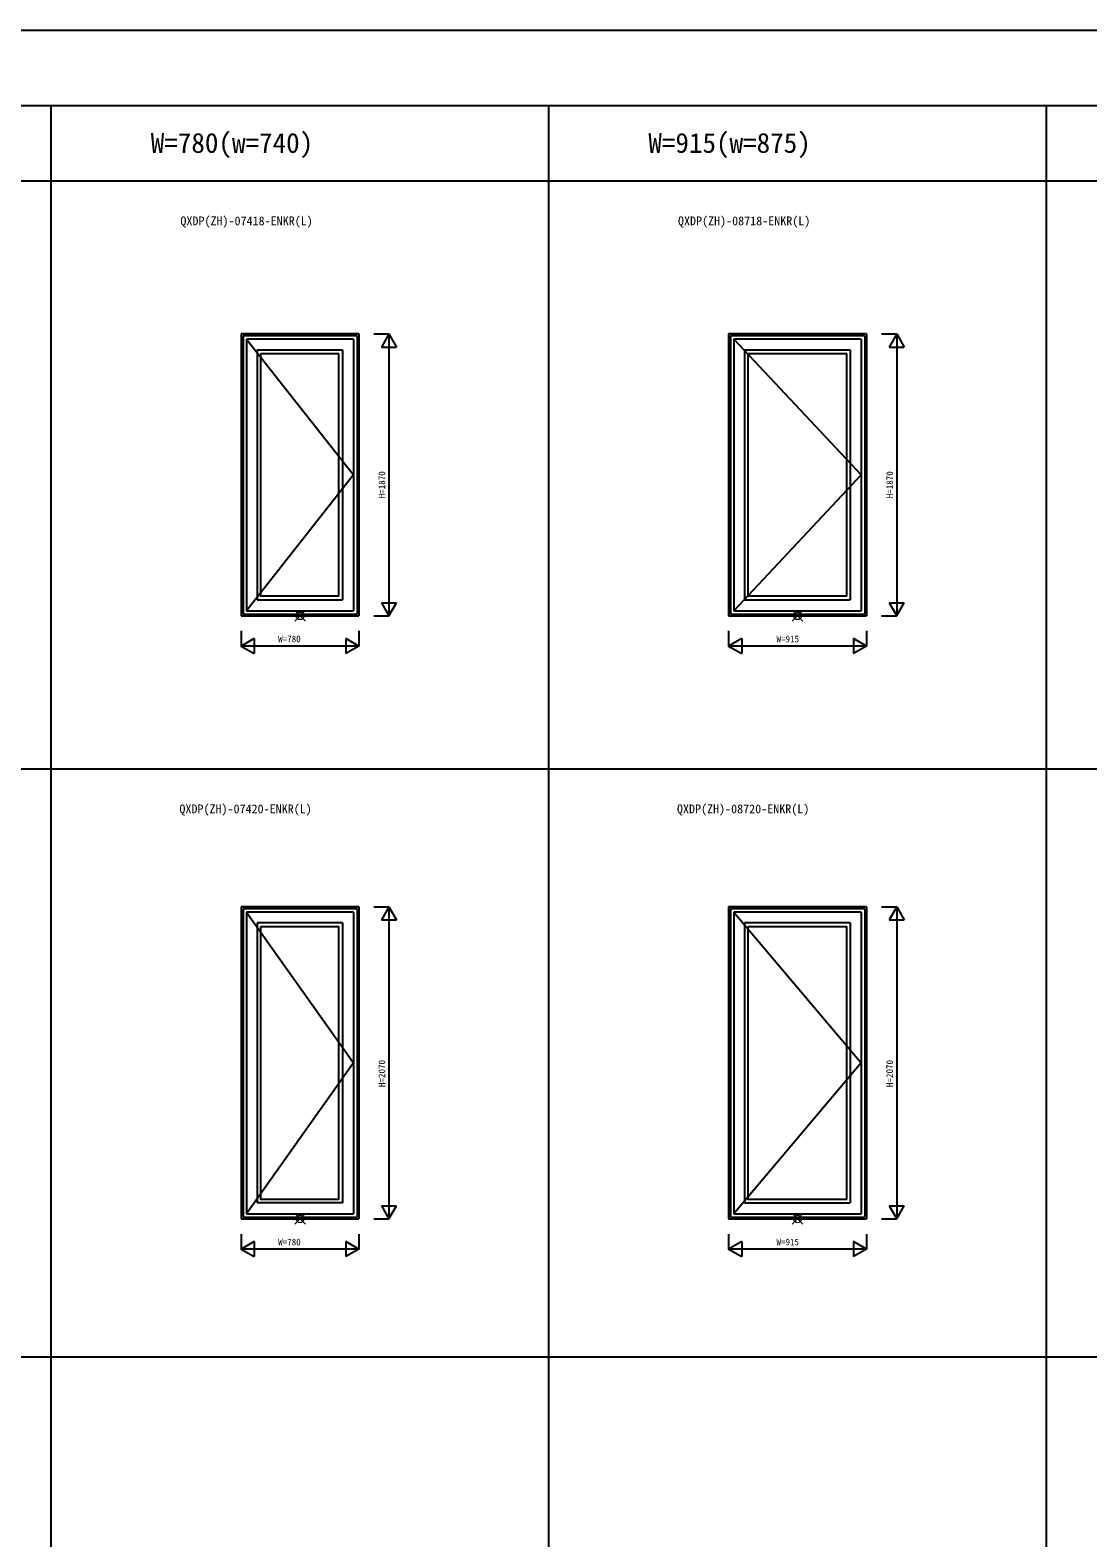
# Model space of a CAD drawing. Units: millimetres, scale not verified. Extents: x -13750 to 13750, y -10000 to 10000.
# Drawn here: x -6790 to 225, y 0 to 10000 of the extents above; entities that cross this region are included whole.
import ezdxf
from ezdxf.enums import TextEntityAlignment as Align

# ---------------------------------------------------------------- set-up
doc = ezdxf.new("R2010")
doc.units = ezdxf.units.MM
doc.header["$LTSCALE"] = 50
for name, color, linetype in [('0-0_0', 3, 'Continuous'), ('0-1_YKK_A1', 4, 'Continuous'), ('0-4_YKK_F1', 7, 'Continuous'), ('0-6_YKK_N1', 2, 'Continuous')]:
    doc.layers.add(name, color=color, linetype=linetype)
doc.layers.add('0-5_YKK_IN', color=1, linetype='Continuous', lineweight=18)
doc.styles.add('ＭＳ ゴシック', font='')
doc.styles.get('ＭＳ ゴシック').set_extended_font_data('MS Gothic')

msp = doc.modelspace()

# ---------------------------------------------------------------- linework, layer by layer
at = {"layer": '0-1_YKK_A1'}
for p, q in [((-4610, 7985), (-5390, 7985)), ((-5390, 7985), (-5390, 6115)), ((-4622, 7973), (-5378, 7973)), ((-5378, 7973), (-5378, 6127)), ((-4646, 7951), (-5356, 7951)), ((-5356, 7951), (-5356, 6149)), ((-4646, 7951), (-4646, 6149)), ((-4622, 7973), (-4622, 6127)), ((-4610, 7985), (-4610, 6115)), ((-1242.5, 7985), (-2157.5, 7985)), ((-2157.5, 7985), (-2157.5, 6115)), ((-1254.5, 7973), (-2145.5, 7973)), ((-2145.5, 7973), (-2145.5, 6127)), ((-1278.5, 7951), (-2123.5, 7951)), ((-2123.5, 7951), (-2123.5, 6149)), ((-1278.5, 7951), (-1278.5, 6149)), ((-1254.5, 7973), (-1254.5, 6127)), ((-1242.5, 7985), (-1242.5, 6115)), ((-5284, 7879), (-5284, 6221)), ((-5284, 7879), (-4718, 7879)), ((-5260, 7855), (-4742, 7855)), ((-4742, 6245), (-4742, 7855)), ((-4718, 7879), (-4718, 6221)), ((-2051.5, 7879), (-2051.5, 6221)), ((-2051.5, 7879), (-1350.5, 7879)), ((-2027.5, 7855), (-1374.5, 7855)), ((-1374.5, 6245), (-1374.5, 7855)), ((-1350.5, 7879), (-1350.5, 6221)), ((-5284, 6221), (-4718, 6221)), ((-2051.5, 6221), (-1350.5, 6221)), ((-5390, 6115), (-4610, 6115)), ((-5378, 6127), (-4622, 6127)), ((-5356, 6149), (-4646, 6149)), ((-2157.5, 6115), (-1242.5, 6115)), ((-2145.5, 6127), (-1254.5, 6127)), ((-2123.5, 6149), (-1278.5, 6149)), ((-4610, 4185), (-5390, 4185)), ((-5390, 4185), (-5390, 2115)), ((-4622, 4173), (-5378, 4173)), ((-5378, 4173), (-5378, 2127)), ((-4646, 4151), (-5356, 4151)), ((-5356, 4151), (-5356, 2149)), ((-4646, 4151), (-4646, 2149)), ((-4622, 4173), (-4622, 2127)), ((-4610, 4185), (-4610, 2115)), ((-1242.5, 4185), (-2157.5, 4185)), ((-2157.5, 4185), (-2157.5, 2115)), ((-1254.5, 4173), (-2145.5, 4173)), ((-2145.5, 4173), (-2145.5, 2127)), ((-1278.5, 4151), (-2123.5, 4151)), ((-2123.5, 4151), (-2123.5, 2149)), ((-1278.5, 4151), (-1278.5, 2149)), ((-1254.5, 4173), (-1254.5, 2127)), ((-1242.5, 4185), (-1242.5, 2115)), ((-5284, 4079), (-5284, 2221)), ((-4718, 4079), (-5284, 4079)), ((-5260, 4055), (-4742, 4055)), ((-4742, 2245), (-4742, 4055)), ((-4718, 4079), (-4718, 2221)), ((-1350.5, 4079), (-2051.5, 4079)), ((-2051.5, 4079), (-2051.5, 2221)), ((-2027.5, 4055), (-1374.5, 4055)), ((-1374.5, 2245), (-1374.5, 4055)), ((-1350.5, 4079), (-1350.5, 2221)), ((-4718, 2221), (-5284, 2221)), ((-2051.5, 2221), (-1350.5, 2221)), ((-5390, 2115), (-4610, 2115)), ((-5378, 2127), (-4622, 2127)), ((-5356, 2149), (-4646, 2149)), ((-2157.5, 2115), (-1242.5, 2115)), ((-2145.5, 2127), (-1254.5, 2127)), ((-2123.5, 2149), (-1278.5, 2149))]:
    msp.add_line(p, q, dxfattribs=at)
for points in [[(-5356, 7951), (-4646, 7050), (-5356, 6149)], [(-2123.5, 7951), (-1278.5, 7050), (-2123.5, 6149)], [(-4742, 6245), (-5260, 6245), (-5260, 7855)], [(-1374.5, 6245), (-2027.5, 6245), (-2027.5, 7855)], [(-5356, 4151), (-4646, 3150), (-5356, 2149)], [(-2123.5, 4151), (-1278.5, 3150), (-2123.5, 2149)], [(-4742, 2245), (-5260, 2245), (-5260, 4055)], [(-1374.5, 2245), (-2027.5, 2245), (-2027.5, 4055)]]:
    msp.add_lwpolyline(points, dxfattribs=at)
at = {"layer": '0-4_YKK_F1'}
for p, q in [((-13750, 10000), (13750, 10000)), ((-13750, 9500), (13250, 9500)), ((-6650, -10000), (-6650, 9500)), ((-3350, -10000), (-3350, 9500)), ((-50, -10000), (-50, 9500)), ((-13750, 9000), (13250, 9000)), ((-13750, 5100), (13250, 5100)), ((-13750, 1200), (13250, 1200))]:
    msp.add_line(p, q, dxfattribs=at)
at = {"layer": '0-5_YKK_IN'}
for p, q in [((-5035.36, 6150.36), (-4964.64, 6079.64)), ((-5035.36, 6079.64), (-4964.64, 6150.36)), ((-1735.36, 6150.36), (-1664.64, 6079.64)), ((-1735.36, 6079.64), (-1664.64, 6150.36)), ((-5035.36, 2150.36), (-4964.64, 2079.64)), ((-5035.36, 2079.64), (-4964.64, 2150.36)), ((-1735.36, 2150.36), (-1664.64, 2079.64)), ((-1735.36, 2079.64), (-1664.64, 2150.36))]:
    msp.add_line(p, q, dxfattribs=at)
for centre in [(-5000, 6115), (-1700, 6115), (-5000, 2115), (-1700, 2115)]:
    msp.add_circle(centre, 25, dxfattribs=at)
at = {"layer": '0-6_YKK_N1'}
for p, q in [((-4510, 7985), (-4410, 7985)), ((-4410, 7985), (-4460, 7898.4)), ((-4410, 7985), (-4360, 7898.4)), ((-4410, 7985), (-4410, 6115)), ((-1142.5, 7985), (-1042.5, 7985)), ((-1042.5, 7985), (-1092.5, 7898.4)), ((-1042.5, 7985), (-992.5, 7898.4)), ((-1042.5, 7985), (-1042.5, 6115)), ((-4460, 7898.4), (-4360, 7898.4)), ((-1092.5, 7898.4), (-992.5, 7898.4)), ((-4460, 6201.6), (-4410, 6115)), ((-4460, 6201.6), (-4360, 6201.6)), ((-4410, 6115), (-4360, 6201.6)), ((-1092.5, 6201.6), (-1042.5, 6115)), ((-1092.5, 6201.6), (-992.5, 6201.6)), ((-1042.5, 6115), (-992.5, 6201.6)), ((-4510, 6115), (-4410, 6115)), ((-1142.5, 6115), (-1042.5, 6115)), ((-5390, 6015), (-5390, 5915)), ((-2157.5, 6015), (-2157.5, 5915)), ((-4610, 5915), (-5390, 5915)), ((-5303.4, 5965), (-5303.4, 5865)), ((-4696.6, 5965), (-4696.6, 5865)), ((-4610, 5915), (-4696.6, 5865)), ((-1242.5, 5915), (-2157.5, 5915)), ((-2070.9, 5965), (-2070.9, 5865)), ((-1329.1, 5965), (-1329.1, 5865)), ((-1242.5, 5915), (-1329.1, 5865)), ((-4510, 4185), (-4410, 4185)), ((-4410, 4185), (-4460, 4098.4)), ((-4410, 4185), (-4360, 4098.4)), ((-4410, 4185), (-4410, 2115)), ((-1142.5, 4185), (-1042.5, 4185)), ((-1042.5, 4185), (-1092.5, 4098.4)), ((-1042.5, 4185), (-992.5, 4098.4)), ((-1042.5, 4185), (-1042.5, 2115)), ((-4460, 4098.4), (-4360, 4098.4)), ((-1092.5, 4098.4), (-992.5, 4098.4)), ((-4460, 2201.6), (-4410, 2115)), ((-4460, 2201.6), (-4360, 2201.6)), ((-4410, 2115), (-4360, 2201.6)), ((-1092.5, 2201.6), (-1042.5, 2115)), ((-1092.5, 2201.6), (-992.5, 2201.6)), ((-1042.5, 2115), (-992.5, 2201.6)), ((-4510, 2115), (-4410, 2115)), ((-1142.5, 2115), (-1042.5, 2115)), ((-5390, 2015), (-5390, 1915)), ((-2157.5, 2015), (-2157.5, 1915)), ((-4610, 1915), (-5390, 1915)), ((-5303.4, 1965), (-5303.4, 1865)), ((-4696.6, 1965), (-4696.6, 1865)), ((-4610, 1915), (-4696.6, 1865)), ((-1242.5, 1915), (-2157.5, 1915)), ((-2070.9, 1965), (-2070.9, 1865)), ((-1329.1, 1965), (-1329.1, 1865)), ((-1242.5, 1915), (-1329.1, 1865))]:
    msp.add_line(p, q, dxfattribs=at)
for points in [[(-4610, 6015), (-4610, 5915), (-4696.6, 5965)], [(-1242.5, 6015), (-1242.5, 5915), (-1329.1, 5965)], [(-5303.4, 5965), (-5390, 5915), (-5303.4, 5865)], [(-2070.9, 5965), (-2157.5, 5915), (-2070.9, 5865)], [(-4610, 2015), (-4610, 1915), (-4696.6, 1965)], [(-1242.5, 2015), (-1242.5, 1915), (-1329.1, 1965)], [(-5303.4, 1965), (-5390, 1915), (-5303.4, 1865)], [(-2070.9, 1965), (-2157.5, 1915), (-2070.9, 1865)]]:
    msp.add_lwpolyline(points, dxfattribs=at)

# ---------------------------------------------------------------- texts
at = {"layer": '0-0_0', "style": 'ＭＳ ゴシック'}
for s, p in [('W=780(w=740)', (-5990, 9146.63)), ('W=915(w=875)', (-2690, 9146.63))]:
    msp.add_text(s, height=132, dxfattribs=at).set_placement(p, align=Align.BOTTOM_LEFT)
at = {"layer": '0-0_0', "color": 7, "style": 'ＭＳ ゴシック'}
for s, p in [('QXDP(ZH)-07418-ENKR(L)', (-5793.33, 8688)), ('QXDP(ZH)-08718-ENKR(L)', (-2493.33, 8688)), ('QXDP(ZH)-07420-ENKR(L)', (-5800, 4788)), ('QXDP(ZH)-08720-ENKR(L)', (-2500, 4788))]:
    msp.add_text(s, height=58.65, dxfattribs=at).set_placement(p, align=Align.BOTTOM_LEFT)
at = {"layer": '0-6_YKK_N1', "style": 'ＭＳ ゴシック'}
for s, p in [('H=1870', (-4422, 6895)), ('H=1870', (-1054.5, 6895)), ('H=2070', (-4422, 2990)), ('H=2070', (-1054.5, 2990))]:
    msp.add_text(s, height=43.99, rotation=90, dxfattribs=at).set_placement(p, align=Align.BOTTOM_LEFT)
for s, p in [('W=780', (-5145, 5927)), ('W=915', (-1840, 5927)), ('W=780', (-5145, 1927)), ('W=915', (-1840, 1927))]:
    msp.add_text(s, height=43.99, dxfattribs=at).set_placement(p, align=Align.BOTTOM_LEFT)

doc.saveas('drawing.dxf')
